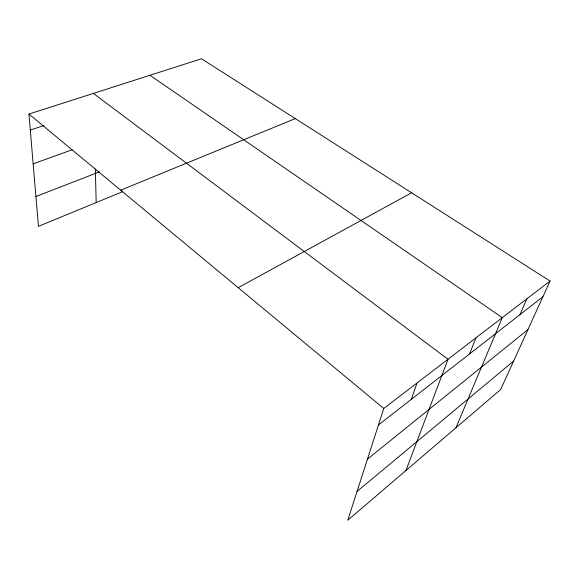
<?xml version="1.0" encoding="UTF-8"?>
<svg xmlns="http://www.w3.org/2000/svg" width="579" height="579" viewBox="0 0 579 579"><rect width="100%" height="100%" fill="white"/><g stroke="black" fill="none" stroke-linecap="round" stroke-linejoin="round"><path stroke-width="0.87" d="M550.05 281.054L383.754 408.477L347.791 520.224L500.661 389.551L550.05 281.054L201.478 58.776L28.95 114.049L38.431 226.353L122.357 191.787M411.271 399.387L417.046 382.972M405.937 470.524L448.001 359.248L93.385 93.407M469.562 353.935L476.032 337.767M455.955 427.772L502.283 317.661L149.968 75.277M519.949 314.643L526.904 298.793M357.062 491.419L513.638 361.057M367.448 459.154L527.961 329.574M378.442 424.986L542.914 296.738M238.193 287.683L411.618 192.778M120.685 190.173L295.297 118.601M35.912 196.513L99.653 171.818M33.155 163.835L72.151 149.773M30.303 130.065L44.011 125.498M28.95 114.049L383.754 408.477M95.332 169.032L96.194 202.563"/></g></svg>
